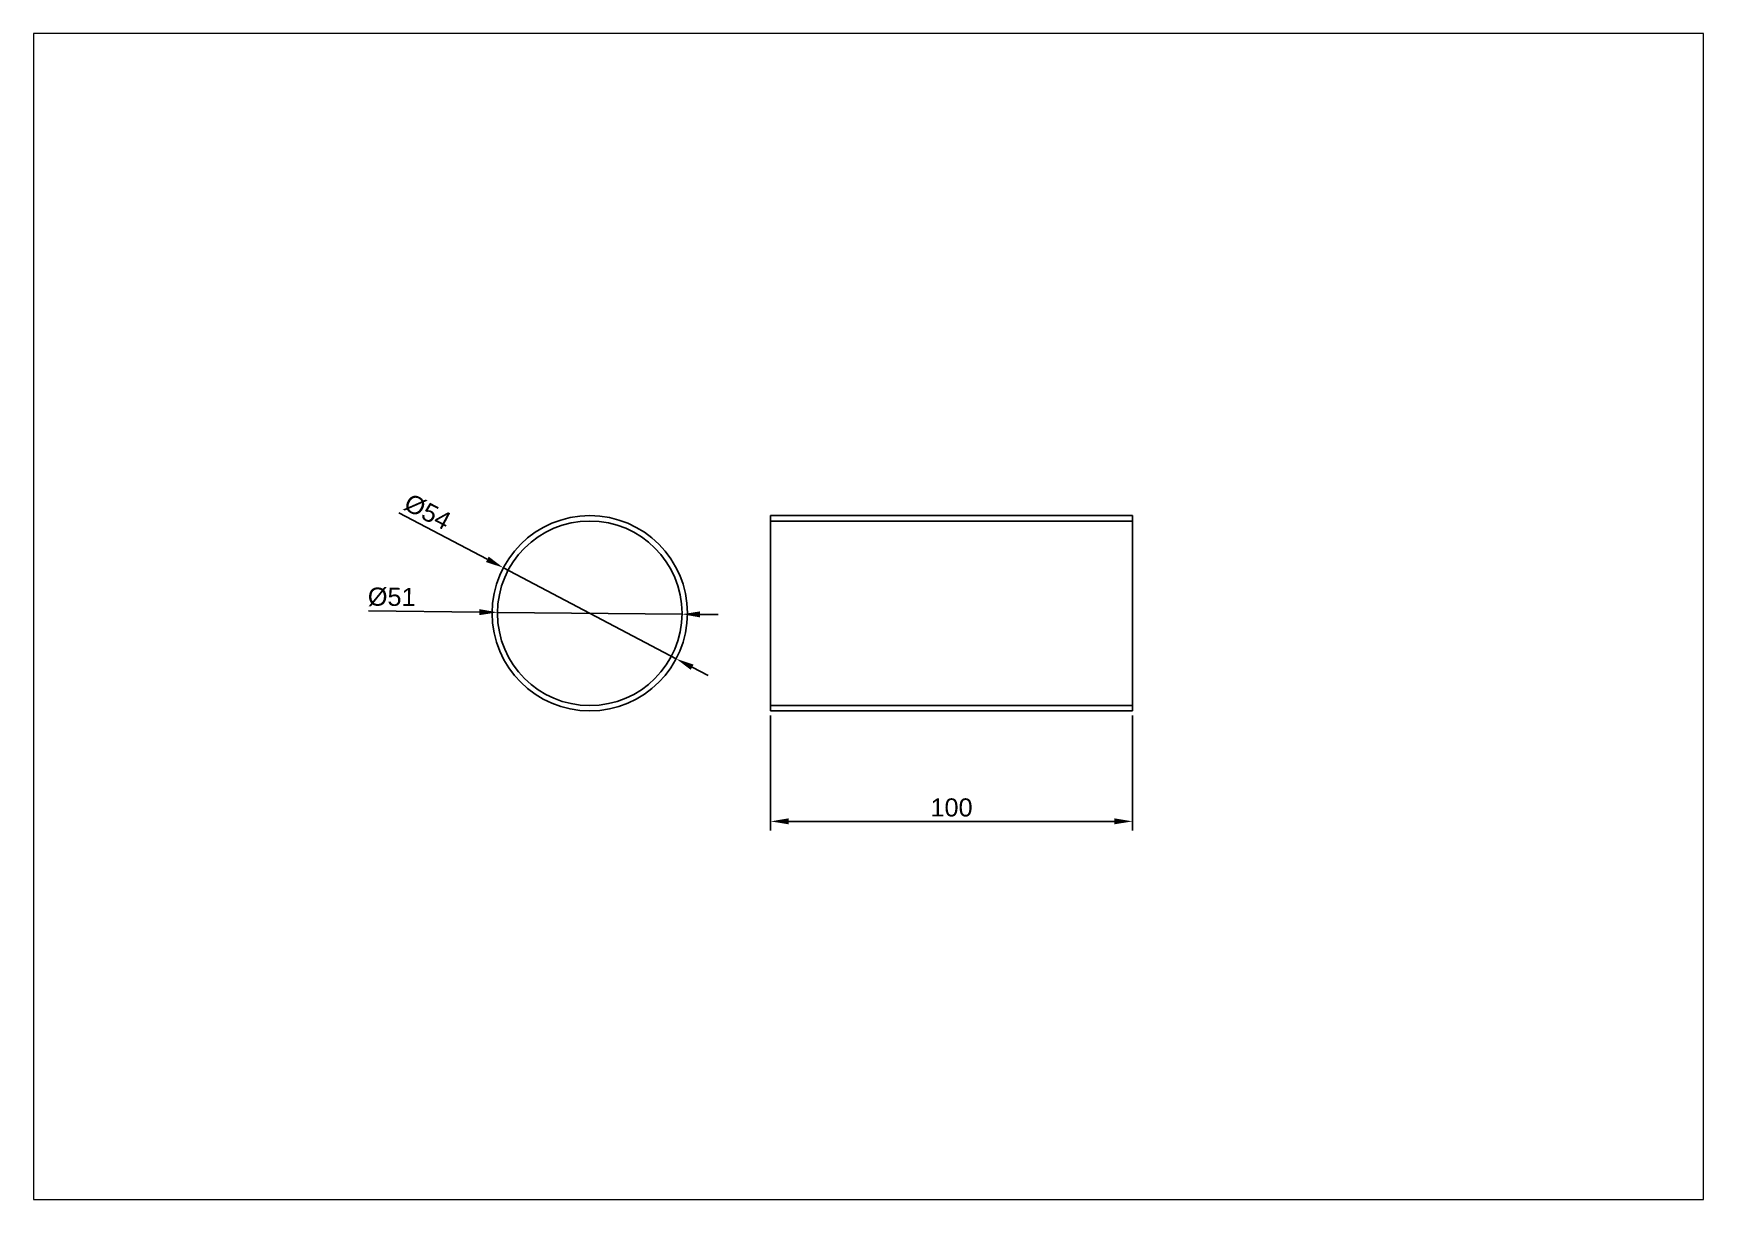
# Paper-space layout 'Sheet1' of a CAD drawing. Header units: millimetres. Extents: x 59 to 290, y 41 to 202.
# The model-space entities are those that its viewports show. They can reach past a viewport. Long polylines and large blocks are cut down to what shows.
import ezdxf

# ---------------------------------------------------------------- set-up
doc = ezdxf.new("R2010")
doc.units = ezdxf.units.MM
doc.layers.add('Dim', color=5, linetype='Continuous')
doc.layers.add('Hidden', color=2, linetype='Continuous')
doc.styles.get("Standard").update_dxf_attribs({"font": 'arial.ttf'})
doc.dimstyles.new('ISO-25', dxfattribs={"dimtxt": 2.5, "dimasz": 2.5, "dimexe": 1.25, "dimexo": 0.625, "dimtad": 1, "dimtxsty": 'Standard', "dimcen": 2.5, "dimadec": 0, "dimazin": 0, "dimtfac": 1, "dimtmove": 0, "dimatfit": 3, "dimfxl": 1, "dimarcsym": 0})

# ---------------------------------------------------------------- blocks, each defined once
blk = doc.blocks.new('*D23')
at = {"layer": 'Defpoints', "color": 0}
for p in [(123.71, 128.46), (147.59, 115.88)]:
    blk.add_point(p, dxfattribs=at)
at = {"layer": 'Dim', "color": 0, "lineweight": -2}
for p, q in [((121.49, 129.63), (109.27, 136.06)), ((147.59, 115.88), (123.71, 128.46)), ((149.81, 114.72), (152.02, 113.55))]:
    blk.add_line(p, q, dxfattribs=at)
at = {"layer": 'Dim', "color": 0}
for points in [[(121.3, 129.26), (121.69, 130), (123.71, 128.46)], [(150, 115.08), (149.61, 114.35), (147.59, 115.88)]]:
    blk.add_solid(points, dxfattribs=at)
at = {"layer": 'Dim', "color": 0, "insert": (113.22, 136.18), "char_height": 2.5, "attachment_point": 5, "rotation": 332.2262}
blk.add_mtext('%%c54', dxfattribs=at)
blk = doc.blocks.new('*D24')
at = {"layer": 'Defpoints', "color": 0}
for p in [(122.9, 122.3), (148.4, 122.04)]:
    blk.add_point(p, dxfattribs=at)
at = {"layer": 'Dim', "color": 0, "lineweight": -2}
for p, q in [((120.4, 122.33), (105.06, 122.49)), ((148.4, 122.04), (122.9, 122.3)), ((150.9, 122.01), (153.4, 121.99))]:
    blk.add_line(p, q, dxfattribs=at)
at = {"layer": 'Dim', "color": 0}
for points in [[(120.4, 121.91), (120.4, 122.74), (122.9, 122.3)], [(150.9, 122.43), (150.89, 121.6), (148.4, 122.04)]]:
    blk.add_solid(points, dxfattribs=at)
at = {"layer": 'Dim', "color": 0, "insert": (108.28, 124.4), "char_height": 2.5, "attachment_point": 5, "rotation": 359.4113}
blk.add_mtext('%%c51', dxfattribs=at)
blk = doc.blocks.new('*D25')
at = {"layer": 'Defpoints', "color": 0}
for p in [(160.65, 108.67), (210.65, 108.67), (210.65, 93.4)]:
    blk.add_point(p, dxfattribs=at)
at = {"layer": 'Dim', "color": 0, "lineweight": -2}
for p, q in [((160.65, 108.05), (160.65, 92.15)), ((210.65, 108.05), (210.65, 92.15)), ((163.15, 93.4), (208.15, 93.4))]:
    blk.add_line(p, q, dxfattribs=at)
at = {"layer": 'Dim', "color": 0}
for points in [[(163.15, 93.82), (163.15, 92.99), (160.65, 93.4)], [(208.15, 92.99), (208.15, 93.82), (210.65, 93.4)]]:
    blk.add_solid(points, dxfattribs=at)
at = {"layer": 'Dim', "color": 0, "insert": (185.65, 95.31), "char_height": 2.5, "attachment_point": 5}
blk.add_mtext('100', dxfattribs=at)

msp = doc.modelspace()

# ---------------------------------------------------------------- linework, layer by layer
for p, q in [((92, 179.09), (92, 125.09)), ((192, 179.09), (92, 179.09)), ((192, 125.09), (192, 179.09)), ((92, 125.09), (192, 125.09))]:
    msp.add_line(p, q)
for radius in [27, 25.5]:
    msp.add_circle((42, 152.09), radius)
at = {"layer": 'Hidden'}
for p, q in [((92, 177.59), (192, 177.59)), ((92, 126.59), (192, 126.59))]:
    msp.add_line(p, q, dxfattribs=at)

psp = doc.layouts.new('Sheet1')

# ---------------------------------------------------------------- dimensions: what is measured, and where the dimension line sits
at = {"layer": 'Dim'}
for p1, p2, picture, middle in [((147.5946, 115.8801), (123.7052, 128.4616), '*D23', (112.3143, 134.4607)), ((148.3992, 122.0399), (122.9006, 122.3019), '*D24', (108.2617, 122.4523))]:
    dim = psp.add_diameter_dim_2p(p1=p1, p2=p2, dimstyle='ISO-25', override={"dimlfac": -2}, dxfattribs=at)
    dim.commit()
    dim.dimension.update_dxf_attribs({"geometry": picture, "text_midpoint": middle, "dimtype": 163})
dim = psp.add_linear_dim(base=(210.6499, 93.4042), p1=(160.6499, 108.6709), p2=(210.6499, 108.6709), dimstyle='ISO-25', override={"dimlfac": -2}, dxfattribs=at)
dim.commit()
dim.dimension.update_dxf_attribs({"geometry": '*D25', "text_midpoint": (185.6499, 95.3055)})

# ---------------------------------------------------------------- viewports
at = {"layer": '0', "view_target_point": (9.0482, -67.3937)}
psp.add_viewport(center=(174.174, 121.724), size=(230.832, 161.232), view_center_point=(110, 218.5897), view_height=322.464, dxfattribs=at)

doc.saveas('drawing.dxf')
